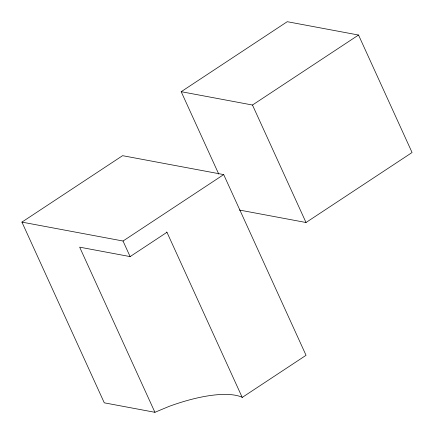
<?xml version="1.0" encoding="UTF-8"?>
<svg xmlns="http://www.w3.org/2000/svg" width="434" height="434" viewBox="0 0 434 434"><rect width="100%" height="100%" fill="white"/><g stroke="black" fill="none" stroke-linecap="round" stroke-linejoin="round"><path stroke-width="0.65" d="M218.758 174.115L181.195 91.693L287.248 21.7L358.533 35.035L412.072 152.518L306.019 222.506L239.4 210.045M21.928 222.11L122.594 155.676L223.694 174.587L306.051 355.305L242.221 397.43L241.852 397.132A95.816 31.828 -24.5 0 0 169.179 406.354L154.916 412.3L104.285 402.828L21.928 222.11L123.023 241.022L223.694 174.587M181.195 91.693L252.479 105.028L358.533 35.035M154.916 412.3L79.655 247.158L130.124 256.597L166.96 232.288L242.221 397.43M166.596 231.989L166.96 232.288M252.479 105.028L306.019 222.506M123.023 241.022L130.124 256.597"/></g></svg>
